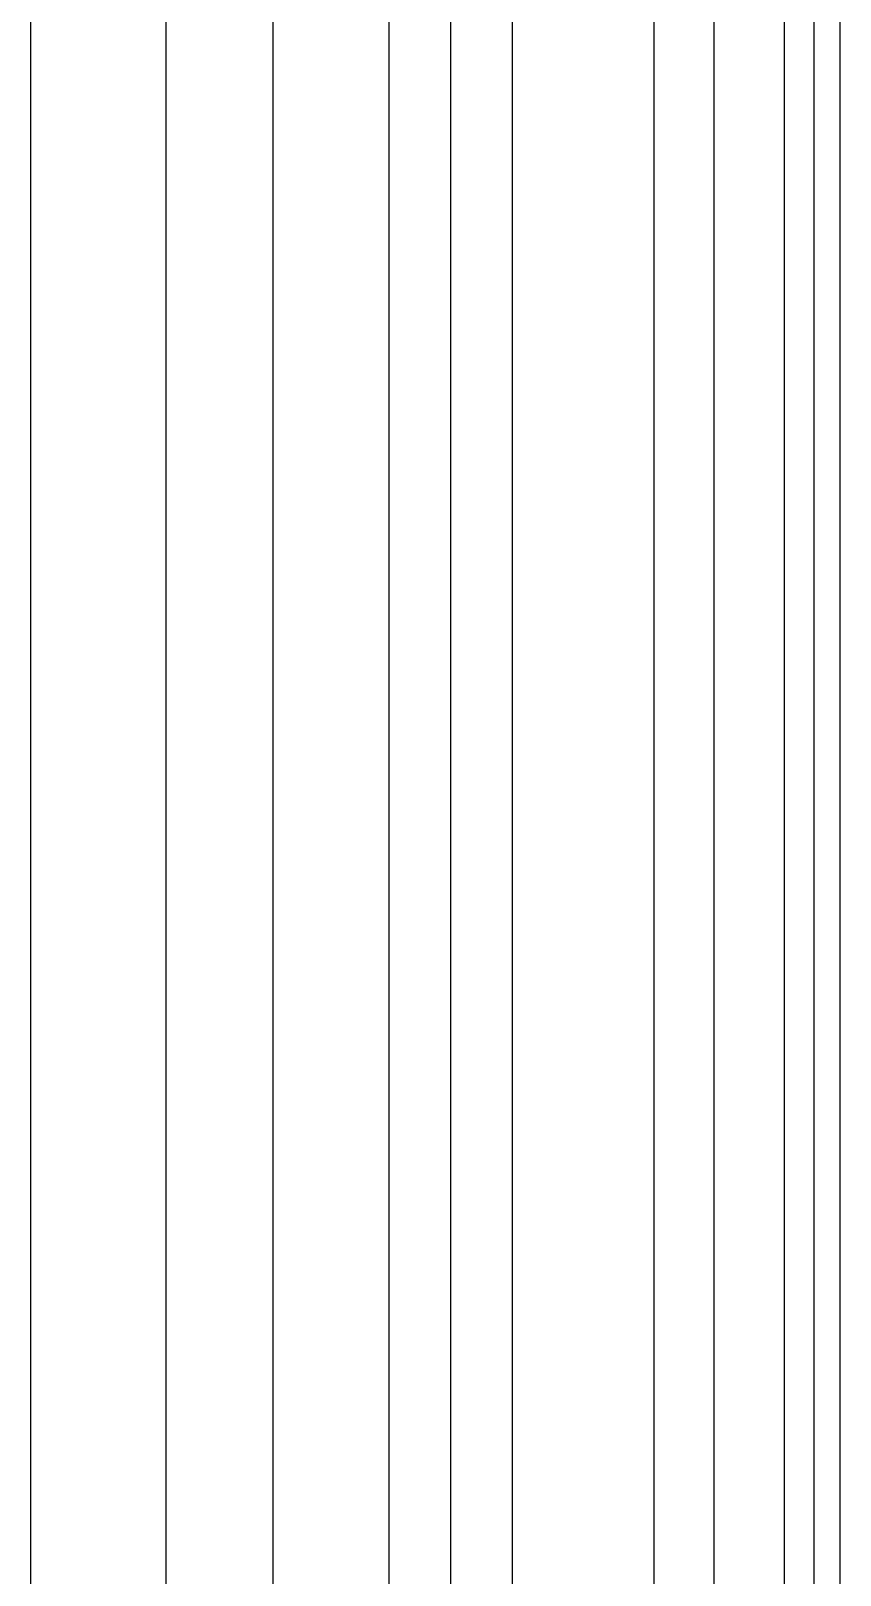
# Model space of a CAD drawing. Extents: x 943 to 1030, y 781 to 934.
# Drawn here: x 1024.68 to 1030.32, y 854.03 to 864.8 of the extents above; entities that cross this region are included whole.
import ezdxf

# ---------------------------------------------------------------- set-up
doc = ezdxf.new("R2010")
doc.units = 0
doc.header["$MEASUREMENT"] = 0
doc.layers.add('1', color=4, linetype='Continuous')

# ---------------------------------------------------------------- blocks, each defined once
blk = doc.blocks.new('AIRA')
at = {"layer": '1', "color": 4, "linetype": 'Continuous', "lineweight": 25}
blk.add_line((87.142, 3), (87.142, 84.142), dxfattribs=at)
at = {"layer": '1', "color": 3, "linetype": 'Continuous', "lineweight": 25}
for p, q in [((86.958, 83.725), (86.958, 3.417)), ((86.755, 3.694), (86.755, 83.448)), ((86.264, 4.327), (86.264, 82.815)), ((85.846, 4.836), (85.846, 82.306)), ((83.188, 82.071), (83.188, 39.151)), ((83.995, 82.071), (83.995, 39.373)), ((84.425, 82.071), (84.425, 38.97)), ((84.855, 82.071), (84.855, 38.97)), ((81.5, 50.054), (81.5, 71.571)), ((82.443, 50.054), (82.443, 71.571))]:
    blk.add_line(p, q, dxfattribs=at)

msp = doc.modelspace()

# ---------------------------------------------------------------- block references
at = {"layer": '1'}
msp.add_blockref('AIRA', (943.177, 803.166), dxfattribs=at)

doc.saveas('drawing.dxf')
